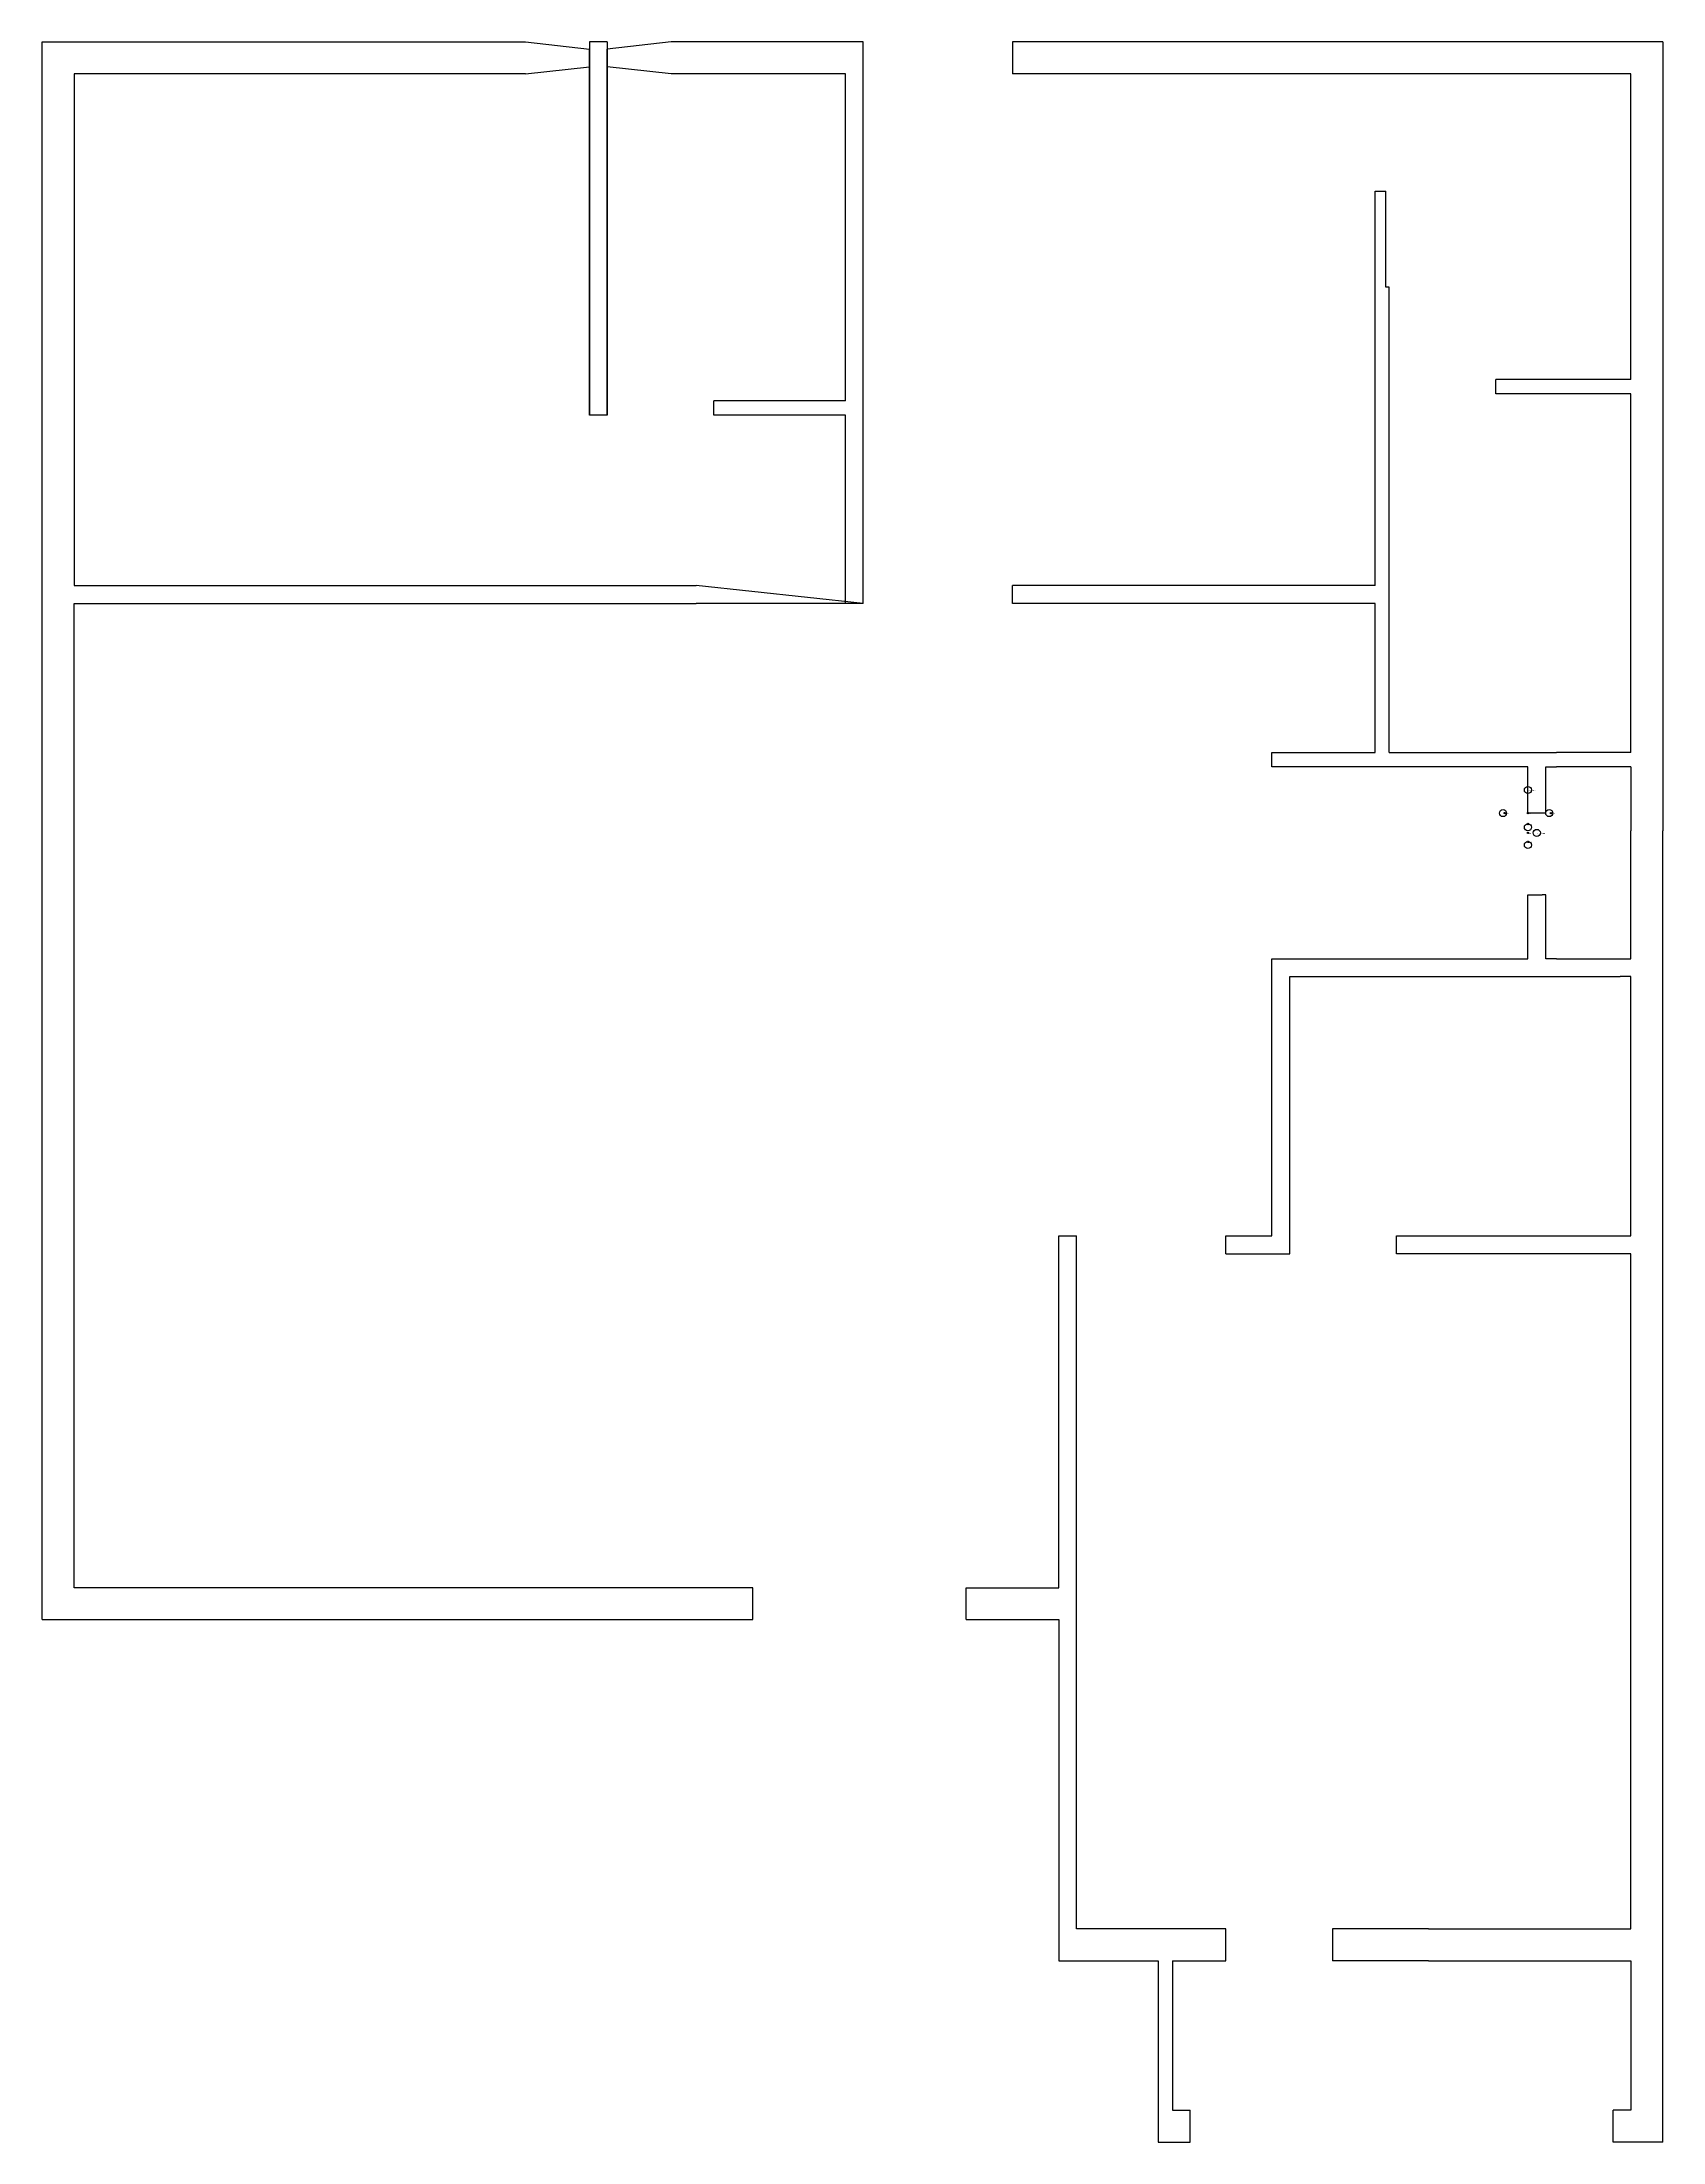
# Model space of a CAD drawing. Header units: metres. Extents: x 328 to 784, y 390 to 981.
import ezdxf

# ---------------------------------------------------------------- set-up
doc = ezdxf.new("R2010")
doc.units = ezdxf.units.M

msp = doc.modelspace()

# ---------------------------------------------------------------- linework, layer by layer
for p, q in [((328, 537), (328, 981)), ((328, 981), (464, 981)), ((464, 981), (482, 979)), ((487, 981), (482, 981)), ((482, 981), (482, 876)), ((482, 974), (482, 979)), ((505, 981), (487, 979)), ((487, 981), (487, 876)), ((487, 974), (487, 979)), ((559, 981), (505, 981)), ((559, 823), (559, 981)), ((784, 981), (601, 981)), ((601, 981), (601, 972)), ((784, 981), (784, 759)), ((464, 972), (337, 972)), ((337, 972), (337, 948)), ((464, 972), (482, 974)), ((482, 876), (482, 974)), ((505, 972), (487, 974)), ((487, 876), (487, 974)), ((554, 972), (505, 972)), ((554, 880), (554, 972)), ((775, 972), (601, 972)), ((775, 886), (775, 972)), ((337, 948), (337, 828)), ((703, 912), (703, 939)), ((703, 939), (706, 939)), ((706, 912), (706, 939)), ((703, 828), (703, 912)), ((707, 912), (706, 912)), ((707, 781), (707, 912)), ((707, 884), (707, 888)), ((707, 781), (707, 884)), ((737, 882), (737, 886)), ((775, 886), (737, 886)), ((775, 882), (737, 882)), ((775, 781), (775, 882)), ((487, 876), (482, 876)), ((517, 876), (517, 880)), ((554, 880), (517, 880)), ((554, 876), (517, 876)), ((554, 823), (554, 876)), ((337, 828), (512, 828)), ((559, 823), (512, 828)), ((601, 823), (601, 828)), ((703, 828), (601, 828)), ((337, 546), (337, 823)), ((337, 823), (512, 823)), ((559, 823), (512, 823)), ((703, 823), (601, 823)), ((703, 781), (703, 823)), ((674, 777), (674, 781)), ((674, 781), (703, 781)), ((707, 781), (754, 781)), ((772, 781), (754, 781)), ((775, 781), (772, 781)), ((746, 777), (674, 777)), ((746, 764), (746, 777)), ((751, 764), (751, 777)), ((751, 777), (754, 777)), ((772, 777), (754, 777)), ((775, 777), (772, 777)), ((775, 777), (775, 759)), ((751, 764), (746, 764)), ((775, 741), (775, 759)), ((784, 741), (784, 759)), ((746, 723), (746, 741)), ((746, 741), (750, 741)), ((751, 741), (750, 741)), ((751, 723), (751, 741)), ((775, 723), (775, 741)), ((784, 390), (784, 741)), ((674, 645), (674, 723)), ((674, 723), (746, 723)), ((754, 723), (751, 723)), ((754, 723), (772, 723)), ((772, 723), (775, 723)), ((679, 640), (679, 718)), ((679, 718), (754, 718)), ((754, 718), (772, 718)), ((775, 718), (772, 718)), ((775, 645), (775, 718)), ((614, 546), (614, 645)), ((614, 645), (619, 645)), ((619, 450), (619, 645)), ((661, 640), (661, 645)), ((661, 645), (674, 645)), ((709, 640), (709, 645)), ((709, 645), (775, 645)), ((661, 640), (679, 640)), ((775, 640), (709, 640)), ((775, 450), (775, 640)), ((528, 546), (337, 546)), ((528, 537), (528, 546)), ((588, 537), (588, 546)), ((588, 546), (614, 546)), ((328, 537), (528, 537)), ((588, 537), (614, 537)), ((614, 537), (614, 441)), ((661, 450), (619, 450)), ((661, 441), (661, 450)), ((700, 450), (691, 450)), ((691, 450), (691, 441)), ((718, 450), (700, 450)), ((718, 450), (775, 450)), ((614, 441), (642, 441)), ((642, 441), (642, 390)), ((646, 441), (661, 441)), ((646, 441), (646, 399)), ((700, 441), (691, 441)), ((718, 441), (700, 441)), ((718, 441), (775, 441)), ((775, 441), (775, 399)), ((646, 399), (651, 399)), ((651, 390), (651, 399)), ((775, 399), (770, 399)), ((770, 390), (770, 399)), ((642, 390), (651, 390)), ((784, 390), (770, 390))]:
    msp.add_line(p, q)
at = {"color": 3}
for centre in [(739, 764), (752, 764), (746, 760), (746, 755)]:
    msp.add_circle(centre, 1, dxfattribs=at)
at = {"layer": 'debug', "color": 4}
for centre in [(746, 770.5), (748.5, 758.42)]:
    msp.add_circle(centre, 1, dxfattribs=at)
at = {"layer": 'debug', "color": 5}
for centre in [(739.5, 764), (752.5, 764), (746, 760.92), (746, 755.92)]:
    msp.add_circle(centre, 0.2, dxfattribs=at)
at = {"layer": 'debug', "color": 2}
for centre in [(746, 764), (746, 758.42)]:
    msp.add_circle(centre, 0.2, dxfattribs=at)

# ---------------------------------------------------------------- texts
at = {"layer": 'debug', "char_height": 0.3, "attachment_point": 1}
for s, insert in [('PERPPOINT', (746, 770.5)), ('nlep2', (739.5, 764)), ('CPP', (746, 764)), ('nlep1', (752.5, 764)), ('CPP', (746, 758.42)), ('nlep1', (746, 760.92)), ('PERPPOINT', (748.5, 758.42)), ('nlep2', (746, 755.92))]:
    msp.add_mtext(s, dxfattribs=dict(at, insert=insert))

doc.saveas('drawing.dxf')
